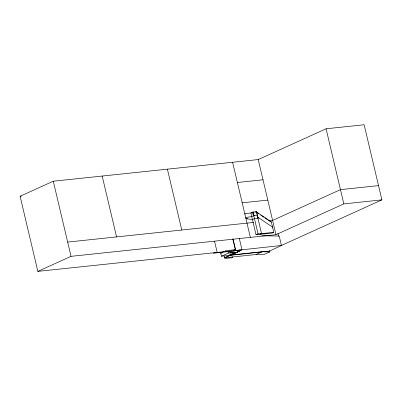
<?xml version="1.0" encoding="UTF-8"?>
<svg xmlns="http://www.w3.org/2000/svg" width="402" height="402" viewBox="0 0 402 402"><rect width="100%" height="100%" fill="white"/><g stroke="black" fill="none" stroke-linecap="round" stroke-linejoin="round"><path stroke-width="0.6" d="M281.445 245.486L241.999 249.798L230.261 255.32L269.707 251.009L281.445 245.486L279.214 236.039L261.722 235.783M269.601 250.662L269.883 251.873L263.571 254.682L255.994 254.521L224.643 257.808L230.316 255.144M215.532 252.195L213.261 253.245L231.994 251.185M233.652 250.416L235.311 249.652L232.718 238.687M256.089 211.97L256.401 211.829L271.325 221.899L273.792 232.326L272.194 233.049L259.958 234.346L261.551 233.622L273.792 232.326M271.325 221.899L271.013 222.04L268.441 220.306M272.244 227.256L272.556 227.11L257.632 217.045M264.089 233.909L265.682 233.185M241.587 249.853L37.858 271.38L20.1 196.266L53.28 181.222L258.22 159.564L326.082 128.786L364.142 124.761L381.9 199.874L280.862 245.702M37.858 271.38L71.033 256.335L275.978 234.678L343.836 203.899L381.9 199.874M235.909 252.773L230.165 255.315L221.472 256.215L220.708 252.984L223.371 251.783M221.472 256.215L228.396 253.089L237.09 252.2L239.371 251.215M228.271 255.516L235.195 252.396M230.165 255.315L236.024 252.677M256.401 211.829L261.551 233.622L259.767 234.416L256.019 234.693L250.868 212.909L252.893 212.085L256.647 211.809L258.205 218.397L254.451 218.673L252.426 219.497L245.949 218.728L247.637 218.577M224.643 257.808L230.843 255.054L261.576 251.833M255.994 254.521L262.189 251.768L269.883 251.873M237.054 252.265L239.351 251.25M229.632 251.099L230.055 252.878L235.763 250.391L241.627 249.838M251.27 212.874L253.275 212.055L254.144 215.728L253.788 215.874M256.647 211.809L255.034 212.05M256.019 234.693L258.044 233.869L261.576 233.612M251.29 212.874L244.803 213.874L245.205 213.839M245.667 217.542L251.737 216.577L253.762 215.753L257.511 215.482M225.366 250.727L235.311 249.652M20.1 196.266L21.346 196.136M237.386 182.498L263.003 179.794M378.528 185.623L340.469 189.643L272.606 220.422L268.948 220.809M242.185 202.814L267.807 200.106M67.667 242.079L253.697 222.422M220.743 253.049L221.718 252.948M220.708 252.984L221.698 252.883M230.055 252.878L237.09 252.21M252.918 212.206L252.536 212.231L253.406 215.899M257.114 212.668L258.662 213.708M260.717 215.095L263.807 217.18M264.838 217.874L267.41 219.608M326.082 128.786L343.836 203.899M277.963 233.381L278.651 236.316M258.22 159.564L275.978 234.678M252.893 212.085L258.044 233.869M232.602 162.272L250.361 237.386M239.316 238.436L241.999 249.798M233.095 239.11L235.763 250.391M228.014 251.476L228.396 253.089M214.512 241.15L217.18 252.431M167.393 169.162L181.779 230.019M102.183 176.051L116.57 236.909M53.28 181.222L71.033 256.335M232.487 256.647L232.723 257.672L224.834 258.501L224.266 256.074"/></g></svg>
